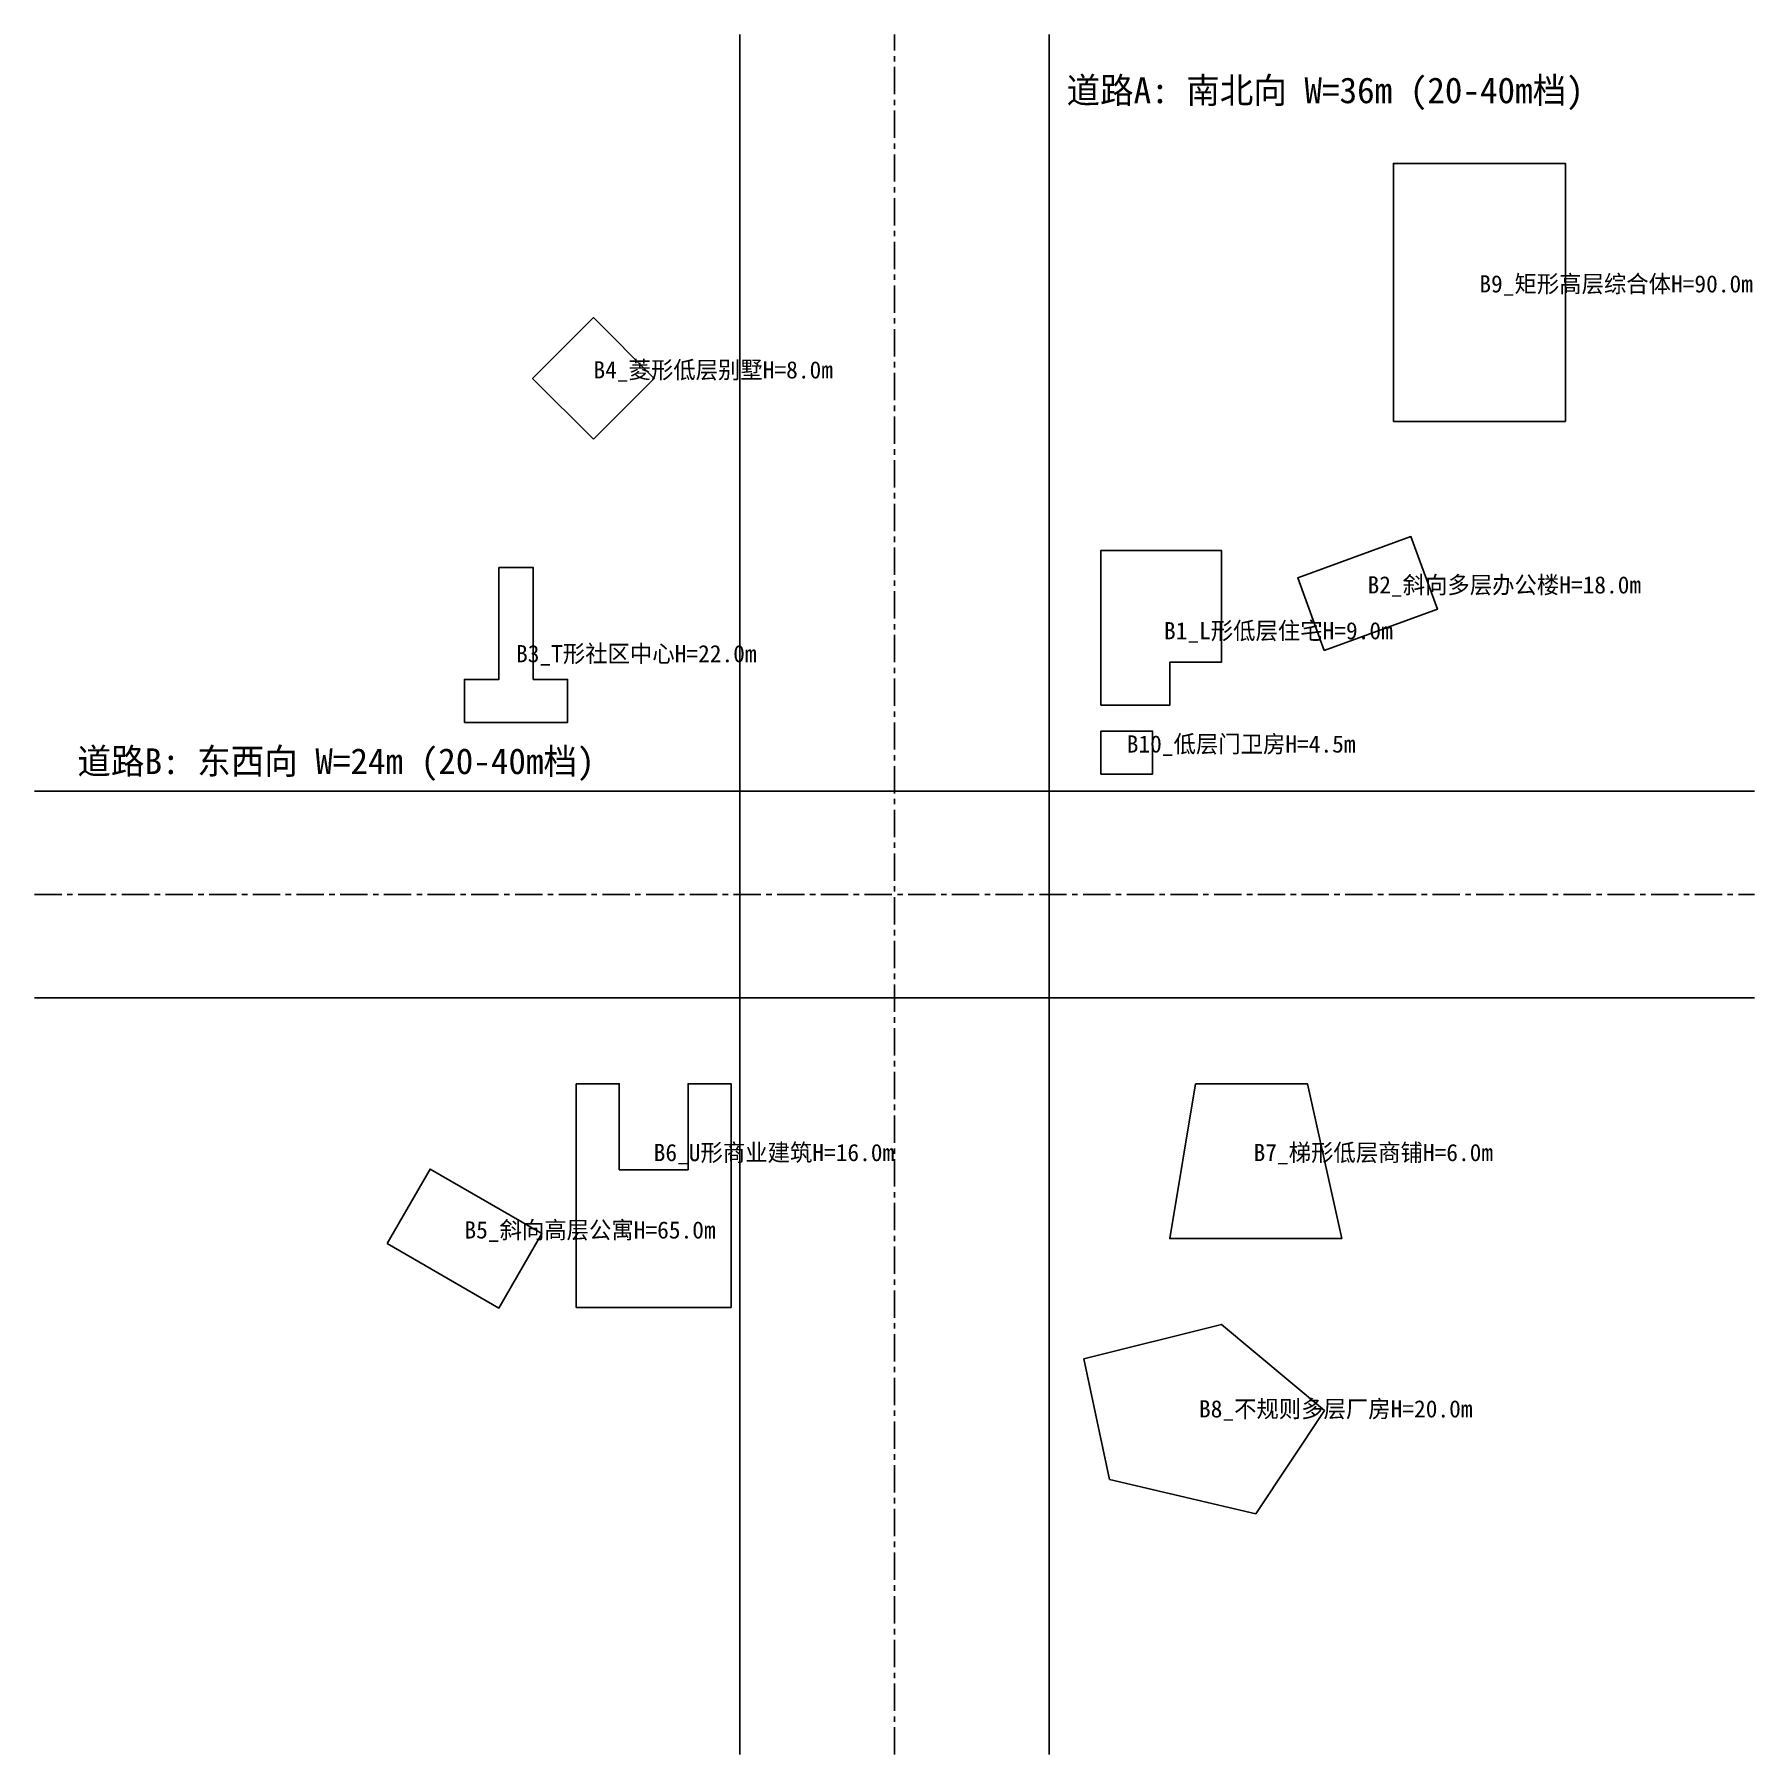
# Model space of a CAD drawing. Header units: metres. Extents: x -100 to 100, y -100 to 100.
import ezdxf

# ---------------------------------------------------------------- set-up
doc = ezdxf.new("R2010")
doc.units = ezdxf.units.M
doc.linetypes.add('CENTER', pattern=[5.08, 3.175, -0.635, 0.635, -0.635])
for name, color, linetype in [('BUILDING_HIGH', 4, 'Continuous'), ('BUILDING_LOW', 5, 'Continuous'), ('BUILDING_MULTI', 2, 'Continuous'), ('ROAD_CENTERLINE', 3, 'Continuous'), ('ROAD_REDLINE', 1, 'Continuous'), ('TEXT', 7, 'Continuous')]:
    doc.layers.add(name, color=color, linetype=linetype)

msp = doc.modelspace()

# ---------------------------------------------------------------- linework, layer by layer
at = {"layer": 'BUILDING_HIGH'}
for points in [[(58, 55), (78, 55), (78, 85), (58, 85)], [(-59, -40.58), (-46, -48.08), (-41, -39.42), (-54, -31.92)]]:
    msp.add_lwpolyline(points, close=True, dxfattribs=at)
at = {"layer": 'BUILDING_LOW'}
for points in [[(-35, 52.93), (-27.93, 60), (-35, 67.07), (-42.07, 60)], [(24, 22), (32, 22), (32, 27), (38, 27), (38, 40), (24, 40)], [(24, 14), (30, 14), (30, 19), (24, 19)], [(35, -22), (48, -22), (52, -40), (32, -40)]]:
    msp.add_lwpolyline(points, close=True, dxfattribs=at)
at = {"layer": 'BUILDING_MULTI'}
for points in [[(49.96, 28.38), (63.12, 33.17), (60.04, 41.62), (46.88, 36.83)], [(-50, 20), (-38, 20), (-38, 25), (-42, 25), (-42, 38), (-46, 38), (-46, 25), (-50, 25)], [(-37, -22), (-32, -22), (-32, -32), (-24, -32), (-24, -22), (-19, -22), (-19, -48), (-37, -48)], [(25, -68), (42, -72), (50, -60), (38, -50), (22, -54)]]:
    msp.add_lwpolyline(points, close=True, dxfattribs=at)
at = {"layer": 'ROAD_CENTERLINE', "linetype": 'CENTER'}
for points in [[(0, -100), (0, 100)], [(-100, 0), (100, 0)]]:
    msp.add_lwpolyline(points, dxfattribs=at)
at = {"layer": 'ROAD_REDLINE'}
for points in [[(-18, -100), (-18, 100)], [(18, -100), (18, 100)], [(-100, 12), (100, 12)], [(-100, -12), (100, -12)]]:
    msp.add_lwpolyline(points, dxfattribs=at)

# ---------------------------------------------------------------- texts
at = {"layer": 'TEXT'}
for s, height, p in [('道路A: 南北向 W=36m (20-40m档)', 3, (20, 92)), ('B9_矩形高层综合体H=90.0m', 2, (68, 70)), ('B4_菱形低层别墅H=8.0m', 2, (-35, 60)), ('B2_斜向多层办公楼H=18.0m', 2, (55, 35)), ('B1_L形低层住宅H=9.0m', 2, (31.33, 29.67)), ('B3_T形社区中心H=22.0m', 2, (-44, 27)), ('B10_低层门卫房H=4.5m', 2, (27, 16.5)), ('道路B: 东西向 W=24m (20-40m档)', 3, (-95, 14)), ('B6_U形商业建筑H=16.0m', 2, (-28, -31)), ('B7_梯形低层商铺H=6.0m', 2, (41.75, -31)), ('B5_斜向高层公寓H=65.0m', 2, (-50, -40)), ('B8_不规则多层厂房H=20.0m', 2, (35.4, -60.8))]:
    msp.add_text(s, height=height, dxfattribs=at).set_placement(p)

doc.saveas('drawing.dxf')
